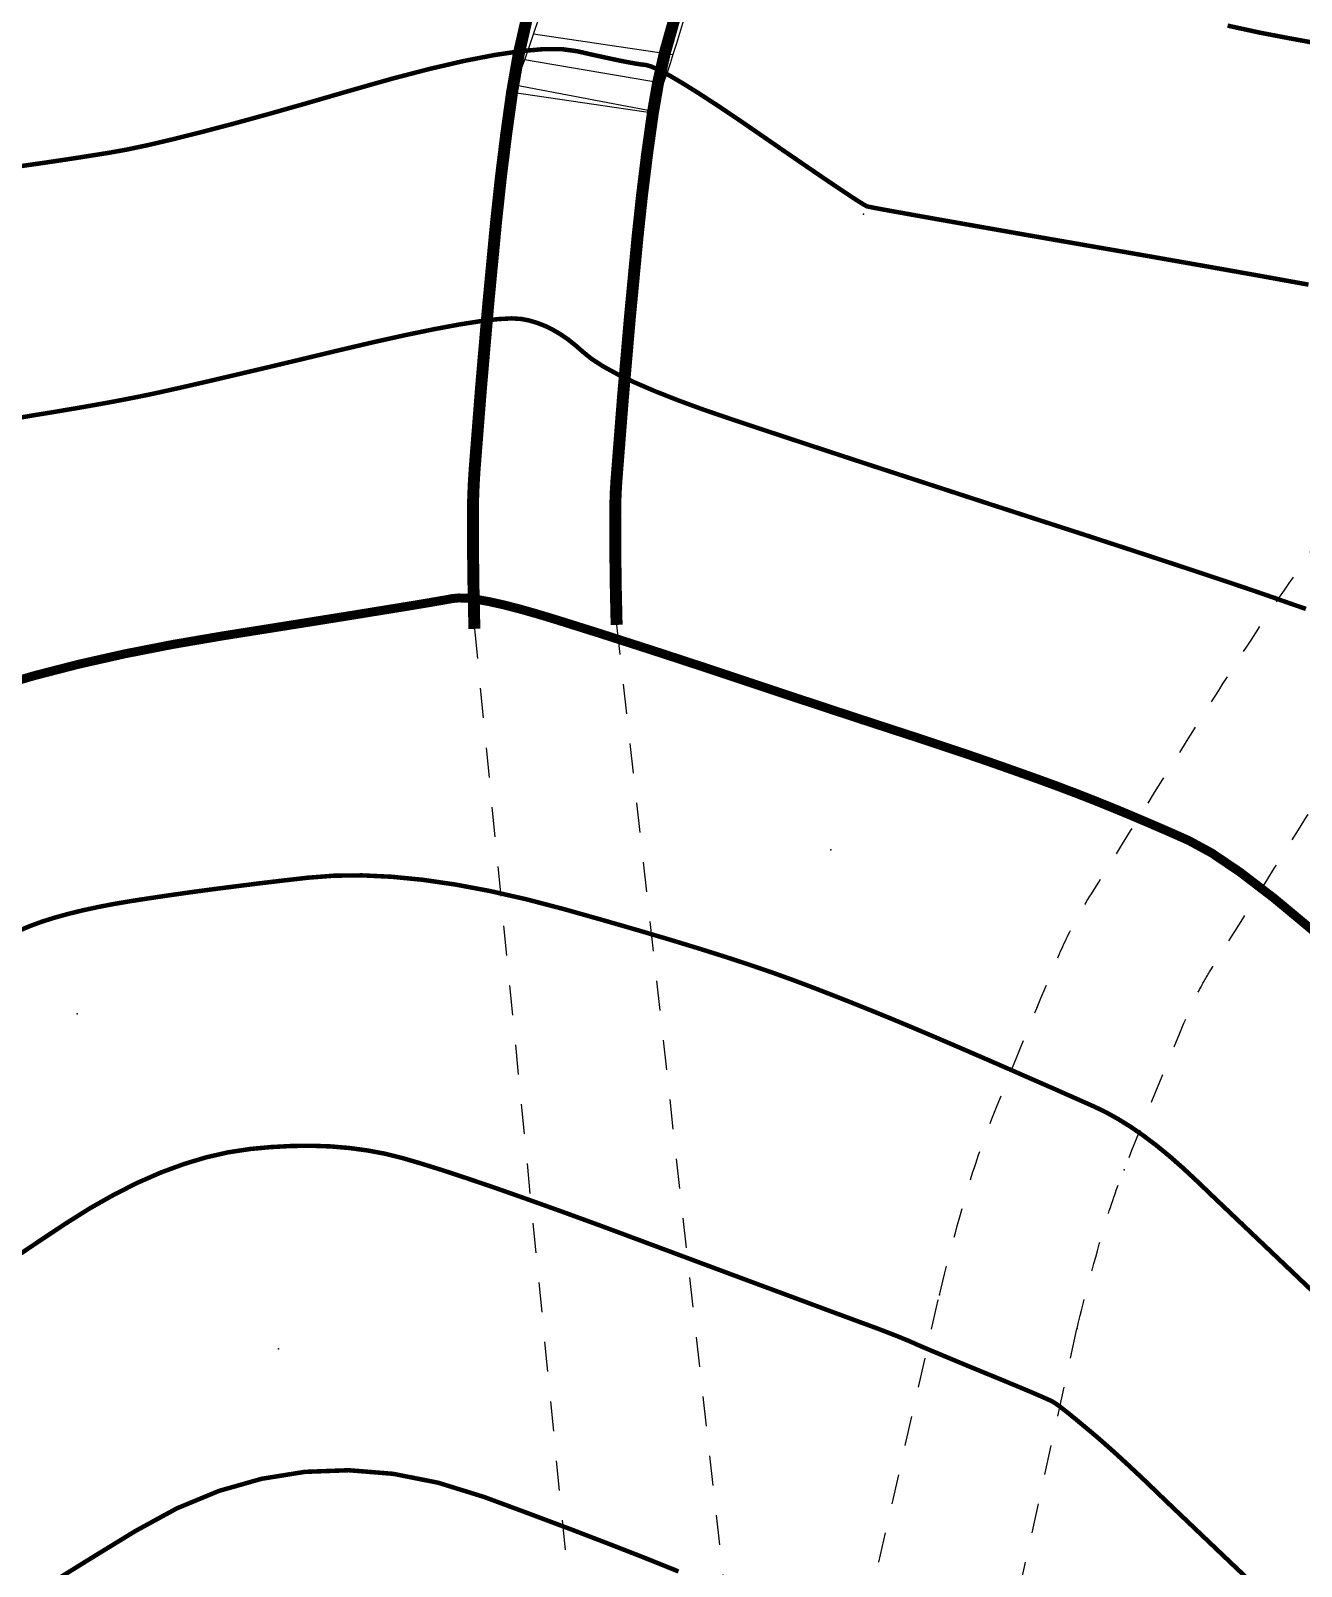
# Model space of a CAD drawing. Extents: x 940 to 1495, y 832 to 1212.
# Drawn here: x 1239.23 to 1260.51, y 947.43 to 973.14 of the extents above; entities that cross this region are included whole.
import ezdxf

# ---------------------------------------------------------------- set-up
doc = ezdxf.new("R2010")
doc.units = 0
doc.header["$LTSCALE"] = 0.5
doc.header["$PDSIZE"] = 0.2
doc.linetypes.add('X6', pattern=[2, 1, -1])
for name, color, linetype in [('DGX', 2, 'CONTINUOUS'), ('DLSS', 4, 'CONTINUOUS'), ('JMD', 6, 'CONTINUOUS'), ('ZDH', 1, 'CONTINUOUS')]:
    doc.layers.add(name, color=color, linetype=linetype)

msp = doc.modelspace()

# ---------------------------------------------------------------- linework, layer by layer
at = {"layer": 'DGX', "linetype": 'Continuous', "const_width": 0.075, "flags": 128}
for points in [[(1260.757, 972.933), (1260.292, 973.018), (1259.806, 973.111), (1259.274, 973.227)], [(1260.757, 972.933), (1260.292, 973.018), (1259.806, 973.111), (1259.274, 973.227)], [(1260.757, 972.933), (1260.292, 973.018), (1259.806, 973.111), (1259.274, 973.227)], [(1260.757, 972.933), (1260.292, 973.018), (1259.806, 973.111), (1259.274, 973.227)], [(1260.757, 972.933), (1260.292, 973.018), (1259.806, 973.111), (1259.274, 973.227)], [(1260.757, 972.933), (1260.292, 973.018), (1259.806, 973.111), (1259.274, 973.227)], [(1260.629, 968.889), (1259.814, 969.037), (1258.877, 969.203), (1257.818, 969.389), (1256.766, 969.572), (1255.851, 969.731), (1255.073, 969.868), (1254.432, 969.981), (1253.928, 970.071), (1253.56, 970.137), (1253.33, 970.18), (1253.237, 970.2), (1253.187, 970.226), (1253.089, 970.286), (1252.942, 970.382), (1252.746, 970.513), (1252.5, 970.679), (1252.206, 970.88), (1251.863, 971.115), (1251.471, 971.386), (1251.077, 971.657), (1250.725, 971.893), (1250.417, 972.093), (1250.153, 972.258), (1249.932, 972.388), (1249.754, 972.483), (1249.619, 972.543), (1249.529, 972.568), (1249.45, 972.577), (1249.353, 972.592), (1249.237, 972.613), (1249.103, 972.639), (1248.95, 972.671), (1248.779, 972.708), (1248.589, 972.75), (1248.38, 972.798), (1248.13, 972.832), (1247.816, 972.833), (1247.436, 972.8), (1246.992, 972.734), (1246.483, 972.635), (1245.91, 972.502), (1245.272, 972.336), (1244.569, 972.136), (1243.863, 971.931), (1243.215, 971.747), (1242.625, 971.585), (1242.092, 971.445), (1241.618, 971.326), (1241.202, 971.228), (1240.843, 971.152), (1240.543, 971.098), (1240.273, 971.055), (1240.006, 971.013), (1239.742, 970.973), (1239.481, 970.934), (1239.223, 970.897), (1238.968, 970.861)], [(1260.629, 968.889), (1259.814, 969.037), (1258.877, 969.203), (1257.818, 969.389), (1256.766, 969.572), (1255.851, 969.731), (1255.073, 969.868), (1254.432, 969.981), (1253.928, 970.071), (1253.56, 970.137), (1253.33, 970.18), (1253.237, 970.2), (1253.187, 970.226), (1253.089, 970.286), (1252.942, 970.382), (1252.746, 970.513), (1252.5, 970.679), (1252.206, 970.88), (1251.863, 971.115), (1251.471, 971.386), (1251.077, 971.657), (1250.725, 971.893), (1250.417, 972.093), (1250.153, 972.258), (1249.932, 972.388), (1249.754, 972.483), (1249.619, 972.543), (1249.529, 972.568), (1249.45, 972.577), (1249.353, 972.592), (1249.237, 972.613), (1249.103, 972.639), (1248.95, 972.671), (1248.779, 972.708), (1248.589, 972.75), (1248.38, 972.798), (1248.13, 972.832), (1247.816, 972.833), (1247.436, 972.8), (1246.992, 972.734), (1246.483, 972.635), (1245.91, 972.502), (1245.272, 972.336), (1244.569, 972.136), (1243.863, 971.931), (1243.215, 971.747), (1242.625, 971.585), (1242.092, 971.445), (1241.618, 971.326), (1241.202, 971.228), (1240.843, 971.152), (1240.543, 971.098), (1240.273, 971.055), (1240.006, 971.013), (1239.742, 970.973), (1239.481, 970.934), (1239.223, 970.897), (1238.968, 970.861)], [(1260.629, 968.889), (1259.814, 969.037), (1258.877, 969.203), (1257.818, 969.389), (1256.766, 969.572), (1255.851, 969.731), (1255.073, 969.868), (1254.432, 969.981), (1253.928, 970.071), (1253.56, 970.137), (1253.33, 970.18), (1253.237, 970.2), (1253.187, 970.226), (1253.089, 970.286), (1252.942, 970.382), (1252.746, 970.513), (1252.5, 970.679), (1252.206, 970.88), (1251.863, 971.115), (1251.471, 971.386), (1251.077, 971.657), (1250.725, 971.893), (1250.417, 972.093), (1250.153, 972.258), (1249.932, 972.388), (1249.754, 972.483), (1249.619, 972.543), (1249.529, 972.568), (1249.45, 972.577), (1249.353, 972.592), (1249.237, 972.613), (1249.103, 972.639), (1248.95, 972.671), (1248.779, 972.708), (1248.589, 972.75), (1248.38, 972.798), (1248.13, 972.832), (1247.816, 972.833), (1247.436, 972.8), (1246.992, 972.734), (1246.483, 972.635), (1245.91, 972.502), (1245.272, 972.336), (1244.569, 972.136), (1243.863, 971.931), (1243.215, 971.747), (1242.625, 971.585), (1242.092, 971.445), (1241.618, 971.326), (1241.202, 971.228), (1240.843, 971.152), (1240.543, 971.098), (1240.273, 971.055), (1240.006, 971.013), (1239.742, 970.973), (1239.481, 970.934), (1239.223, 970.897), (1238.968, 970.861)], [(1260.629, 968.889), (1259.814, 969.037), (1258.877, 969.203), (1257.818, 969.389), (1256.766, 969.572), (1255.851, 969.731), (1255.073, 969.868), (1254.432, 969.981), (1253.928, 970.071), (1253.56, 970.137), (1253.33, 970.18), (1253.237, 970.2), (1253.187, 970.226), (1253.089, 970.286), (1252.942, 970.382), (1252.746, 970.513), (1252.5, 970.679), (1252.206, 970.88), (1251.863, 971.115), (1251.471, 971.386), (1251.077, 971.657), (1250.725, 971.893), (1250.417, 972.093), (1250.153, 972.258), (1249.932, 972.388), (1249.754, 972.483), (1249.619, 972.543), (1249.529, 972.568), (1249.45, 972.577), (1249.353, 972.592), (1249.237, 972.613), (1249.103, 972.639), (1248.95, 972.671), (1248.779, 972.708), (1248.589, 972.75), (1248.38, 972.798), (1248.13, 972.832), (1247.816, 972.833), (1247.436, 972.8), (1246.992, 972.734), (1246.483, 972.635), (1245.91, 972.502), (1245.272, 972.336), (1244.569, 972.136), (1243.863, 971.931), (1243.215, 971.747), (1242.625, 971.585), (1242.092, 971.445), (1241.618, 971.326), (1241.202, 971.228), (1240.843, 971.152), (1240.543, 971.098), (1240.273, 971.055), (1240.006, 971.013), (1239.742, 970.973), (1239.481, 970.934), (1239.223, 970.897), (1238.968, 970.861)], [(1260.629, 968.889), (1259.814, 969.037), (1258.877, 969.203), (1257.818, 969.389), (1256.766, 969.572), (1255.851, 969.731), (1255.073, 969.868), (1254.432, 969.981), (1253.928, 970.071), (1253.56, 970.137), (1253.33, 970.18), (1253.237, 970.2), (1253.187, 970.226), (1253.089, 970.286), (1252.942, 970.382), (1252.746, 970.513), (1252.5, 970.679), (1252.206, 970.88), (1251.863, 971.115), (1251.471, 971.386), (1251.077, 971.657), (1250.725, 971.893), (1250.417, 972.093), (1250.153, 972.258), (1249.932, 972.388), (1249.754, 972.483), (1249.619, 972.543), (1249.529, 972.568), (1249.45, 972.577), (1249.353, 972.592), (1249.237, 972.613), (1249.103, 972.639), (1248.95, 972.671), (1248.779, 972.708), (1248.589, 972.75), (1248.38, 972.798), (1248.13, 972.832), (1247.816, 972.833), (1247.436, 972.8), (1246.992, 972.734), (1246.483, 972.635), (1245.91, 972.502), (1245.272, 972.336), (1244.569, 972.136), (1243.863, 971.931), (1243.215, 971.747), (1242.625, 971.585), (1242.092, 971.445), (1241.618, 971.326), (1241.202, 971.228), (1240.843, 971.152), (1240.543, 971.098), (1240.273, 971.055), (1240.006, 971.013), (1239.742, 970.973), (1239.481, 970.934), (1239.223, 970.897), (1238.968, 970.861)], [(1260.629, 968.889), (1259.814, 969.037), (1258.877, 969.203), (1257.818, 969.389), (1256.766, 969.572), (1255.851, 969.731), (1255.073, 969.868), (1254.432, 969.981), (1253.928, 970.071), (1253.56, 970.137), (1253.33, 970.18), (1253.237, 970.2), (1253.187, 970.226), (1253.089, 970.286), (1252.942, 970.382), (1252.746, 970.513), (1252.5, 970.679), (1252.206, 970.88), (1251.863, 971.115), (1251.471, 971.386), (1251.077, 971.657), (1250.725, 971.893), (1250.417, 972.093), (1250.153, 972.258), (1249.932, 972.388), (1249.754, 972.483), (1249.619, 972.543), (1249.529, 972.568), (1249.45, 972.577), (1249.353, 972.592), (1249.237, 972.613), (1249.103, 972.639), (1248.95, 972.671), (1248.779, 972.708), (1248.589, 972.75), (1248.38, 972.798), (1248.13, 972.832), (1247.816, 972.833), (1247.436, 972.8), (1246.992, 972.734), (1246.483, 972.635), (1245.91, 972.502), (1245.272, 972.336), (1244.569, 972.136), (1243.863, 971.931), (1243.215, 971.747), (1242.625, 971.585), (1242.092, 971.445), (1241.618, 971.326), (1241.202, 971.228), (1240.843, 971.152), (1240.543, 971.098), (1240.273, 971.055), (1240.006, 971.013), (1239.742, 970.973), (1239.481, 970.934), (1239.223, 970.897), (1238.968, 970.861)], [(1260.586, 963.459), (1260.343, 963.542), (1260.061, 963.642), (1259.711, 963.763), (1259.291, 963.905), (1258.803, 964.068), (1258.245, 964.252), (1257.619, 964.458), (1256.924, 964.685), (1256.16, 964.932), (1255.38, 965.185), (1254.638, 965.427), (1253.932, 965.657), (1253.264, 965.875), (1252.634, 966.082), (1252.041, 966.278), (1251.485, 966.462), (1250.966, 966.635), (1250.489, 966.798), (1250.06, 966.956), (1249.678, 967.107), (1249.343, 967.251), (1249.055, 967.389), (1248.814, 967.521), (1248.62, 967.647), (1248.473, 967.766), (1248.349, 967.875), (1248.224, 967.974), (1248.098, 968.06), (1247.971, 968.134), (1247.843, 968.197), (1247.713, 968.248), (1247.582, 968.287), (1247.451, 968.314), (1247.286, 968.324), (1247.058, 968.312), (1246.765, 968.278), (1246.408, 968.222), (1245.988, 968.144), (1245.503, 968.044), (1244.954, 967.922), (1244.341, 967.778), (1243.725, 967.63), (1243.166, 967.497), (1242.664, 967.379), (1242.221, 967.275), (1241.834, 967.186), (1241.505, 967.112), (1241.234, 967.053), (1241.02, 967.009), (1240.83, 966.972), (1240.632, 966.934), (1240.426, 966.896), (1240.211, 966.858), (1239.988, 966.819), (1239.757, 966.78), (1239.517, 966.74), (1239.268, 966.7), (1239.017, 966.656)], [(1260.586, 963.459), (1260.343, 963.542), (1260.061, 963.642), (1259.711, 963.763), (1259.291, 963.905), (1258.803, 964.068), (1258.245, 964.252), (1257.619, 964.458), (1256.924, 964.685), (1256.16, 964.932), (1255.38, 965.185), (1254.638, 965.427), (1253.932, 965.657), (1253.264, 965.875), (1252.634, 966.082), (1252.041, 966.278), (1251.485, 966.462), (1250.966, 966.635), (1250.489, 966.798), (1250.06, 966.956), (1249.678, 967.107), (1249.343, 967.251), (1249.055, 967.389), (1248.814, 967.521), (1248.62, 967.647), (1248.473, 967.766), (1248.349, 967.875), (1248.224, 967.974), (1248.098, 968.06), (1247.971, 968.134), (1247.843, 968.197), (1247.713, 968.248), (1247.582, 968.287), (1247.451, 968.314), (1247.286, 968.324), (1247.058, 968.312), (1246.765, 968.278), (1246.408, 968.222), (1245.988, 968.144), (1245.503, 968.044), (1244.954, 967.922), (1244.341, 967.778), (1243.725, 967.63), (1243.166, 967.497), (1242.664, 967.379), (1242.221, 967.275), (1241.834, 967.186), (1241.505, 967.112), (1241.234, 967.053), (1241.02, 967.009), (1240.83, 966.972), (1240.632, 966.934), (1240.426, 966.896), (1240.211, 966.858), (1239.988, 966.819), (1239.757, 966.78), (1239.517, 966.74), (1239.268, 966.7), (1239.017, 966.656)], [(1260.586, 963.459), (1260.343, 963.542), (1260.061, 963.642), (1259.711, 963.763), (1259.291, 963.905), (1258.803, 964.068), (1258.245, 964.252), (1257.619, 964.458), (1256.924, 964.685), (1256.16, 964.932), (1255.38, 965.185), (1254.638, 965.427), (1253.932, 965.657), (1253.264, 965.875), (1252.634, 966.082), (1252.041, 966.278), (1251.485, 966.462), (1250.966, 966.635), (1250.489, 966.798), (1250.06, 966.956), (1249.678, 967.107), (1249.343, 967.251), (1249.055, 967.389), (1248.814, 967.521), (1248.62, 967.647), (1248.473, 967.766), (1248.349, 967.875), (1248.224, 967.974), (1248.098, 968.06), (1247.971, 968.134), (1247.843, 968.197), (1247.713, 968.248), (1247.582, 968.287), (1247.451, 968.314), (1247.286, 968.324), (1247.058, 968.312), (1246.765, 968.278), (1246.408, 968.222), (1245.988, 968.144), (1245.503, 968.044), (1244.954, 967.922), (1244.341, 967.778), (1243.725, 967.63), (1243.166, 967.497), (1242.664, 967.379), (1242.221, 967.275), (1241.834, 967.186), (1241.505, 967.112), (1241.234, 967.053), (1241.02, 967.009), (1240.83, 966.972), (1240.632, 966.934), (1240.426, 966.896), (1240.211, 966.858), (1239.988, 966.819), (1239.757, 966.78), (1239.517, 966.74), (1239.268, 966.7), (1239.017, 966.656)], [(1260.586, 963.459), (1260.343, 963.542), (1260.061, 963.642), (1259.711, 963.763), (1259.291, 963.905), (1258.803, 964.068), (1258.245, 964.252), (1257.619, 964.458), (1256.924, 964.685), (1256.16, 964.932), (1255.38, 965.185), (1254.638, 965.427), (1253.932, 965.657), (1253.264, 965.875), (1252.634, 966.082), (1252.041, 966.278), (1251.485, 966.462), (1250.966, 966.635), (1250.489, 966.798), (1250.06, 966.956), (1249.678, 967.107), (1249.343, 967.251), (1249.055, 967.389), (1248.814, 967.521), (1248.62, 967.647), (1248.473, 967.766), (1248.349, 967.875), (1248.224, 967.974), (1248.098, 968.06), (1247.971, 968.134), (1247.843, 968.197), (1247.713, 968.248), (1247.582, 968.287), (1247.451, 968.314), (1247.286, 968.324), (1247.058, 968.312), (1246.765, 968.278), (1246.408, 968.222), (1245.988, 968.144), (1245.503, 968.044), (1244.954, 967.922), (1244.341, 967.778), (1243.725, 967.63), (1243.166, 967.497), (1242.664, 967.379), (1242.221, 967.275), (1241.834, 967.186), (1241.505, 967.112), (1241.234, 967.053), (1241.02, 967.009), (1240.83, 966.972), (1240.632, 966.934), (1240.426, 966.896), (1240.211, 966.858), (1239.988, 966.819), (1239.757, 966.78), (1239.517, 966.74), (1239.268, 966.7), (1239.017, 966.656)], [(1260.586, 963.459), (1260.343, 963.542), (1260.061, 963.642), (1259.711, 963.763), (1259.291, 963.905), (1258.803, 964.068), (1258.245, 964.252), (1257.619, 964.458), (1256.924, 964.685), (1256.16, 964.932), (1255.38, 965.185), (1254.638, 965.427), (1253.932, 965.657), (1253.264, 965.875), (1252.634, 966.082), (1252.041, 966.278), (1251.485, 966.462), (1250.966, 966.635), (1250.489, 966.798), (1250.06, 966.956), (1249.678, 967.107), (1249.343, 967.251), (1249.055, 967.389), (1248.814, 967.521), (1248.62, 967.647), (1248.473, 967.766), (1248.349, 967.875), (1248.224, 967.974), (1248.098, 968.06), (1247.971, 968.134), (1247.843, 968.197), (1247.713, 968.248), (1247.582, 968.287), (1247.451, 968.314), (1247.286, 968.324), (1247.058, 968.312), (1246.765, 968.278), (1246.408, 968.222), (1245.988, 968.144), (1245.503, 968.044), (1244.954, 967.922), (1244.341, 967.778), (1243.725, 967.63), (1243.166, 967.497), (1242.664, 967.379), (1242.221, 967.275), (1241.834, 967.186), (1241.505, 967.112), (1241.234, 967.053), (1241.02, 967.009), (1240.83, 966.972), (1240.632, 966.934), (1240.426, 966.896), (1240.211, 966.858), (1239.988, 966.819), (1239.757, 966.78), (1239.517, 966.74), (1239.268, 966.7), (1239.017, 966.656)], [(1260.586, 963.459), (1260.343, 963.542), (1260.061, 963.642), (1259.711, 963.763), (1259.291, 963.905), (1258.803, 964.068), (1258.245, 964.252), (1257.619, 964.458), (1256.924, 964.685), (1256.16, 964.932), (1255.38, 965.185), (1254.638, 965.427), (1253.932, 965.657), (1253.264, 965.875), (1252.634, 966.082), (1252.041, 966.278), (1251.485, 966.462), (1250.966, 966.635), (1250.489, 966.798), (1250.06, 966.956), (1249.678, 967.107), (1249.343, 967.251), (1249.055, 967.389), (1248.814, 967.521), (1248.62, 967.647), (1248.473, 967.766), (1248.349, 967.875), (1248.224, 967.974), (1248.098, 968.06), (1247.971, 968.134), (1247.843, 968.197), (1247.713, 968.248), (1247.582, 968.287), (1247.451, 968.314), (1247.286, 968.324), (1247.058, 968.312), (1246.765, 968.278), (1246.408, 968.222), (1245.988, 968.144), (1245.503, 968.044), (1244.954, 967.922), (1244.341, 967.778), (1243.725, 967.63), (1243.166, 967.497), (1242.664, 967.379), (1242.221, 967.275), (1241.834, 967.186), (1241.505, 967.112), (1241.234, 967.053), (1241.02, 967.009), (1240.83, 966.972), (1240.632, 966.934), (1240.426, 966.896), (1240.211, 966.858), (1239.988, 966.819), (1239.757, 966.78), (1239.517, 966.74), (1239.268, 966.7), (1239.017, 966.656)], [(1260.84, 951.896), (1260.101, 952.599), (1259.507, 953.164), (1259.058, 953.591), (1258.755, 953.882), (1258.527, 954.095), (1258.303, 954.292), (1258.083, 954.472), (1257.866, 954.636), (1257.654, 954.783), (1257.445, 954.913), (1257.241, 955.027), (1257.04, 955.124), (1256.83, 955.217), (1256.599, 955.319), (1256.347, 955.431), (1256.072, 955.551), (1255.777, 955.68), (1255.46, 955.819), (1255.121, 955.966), (1254.761, 956.122), (1254.393, 956.28), (1254.032, 956.433), (1253.678, 956.581), (1253.33, 956.723), (1252.989, 956.86), (1252.654, 956.992), (1252.326, 957.119), (1252.005, 957.24), (1251.667, 957.362), (1251.288, 957.492), (1250.868, 957.63), (1250.407, 957.775), (1249.905, 957.928), (1249.362, 958.088), (1248.779, 958.256), (1248.155, 958.432), (1247.524, 958.597), (1246.92, 958.734), (1246.343, 958.842), (1245.794, 958.922), (1245.272, 958.973), (1244.777, 958.996), (1244.309, 958.991), (1243.869, 958.957), (1243.449, 958.909), (1243.045, 958.861), (1242.656, 958.812), (1242.281, 958.764), (1241.922, 958.716), (1241.578, 958.667), (1241.248, 958.618), (1240.934, 958.57), (1240.636, 958.52), (1240.356, 958.466), (1240.093, 958.409), (1239.849, 958.349), (1239.622, 958.286), (1239.413, 958.22), (1239.222, 958.15), (1239.048, 958.077)], [(1260.84, 951.896), (1260.101, 952.599), (1259.507, 953.164), (1259.058, 953.591), (1258.755, 953.882), (1258.527, 954.095), (1258.303, 954.292), (1258.083, 954.472), (1257.866, 954.636), (1257.654, 954.783), (1257.445, 954.913), (1257.241, 955.027), (1257.04, 955.124), (1256.83, 955.217), (1256.599, 955.319), (1256.347, 955.431), (1256.072, 955.551), (1255.777, 955.68), (1255.46, 955.819), (1255.121, 955.966), (1254.761, 956.122), (1254.393, 956.28), (1254.032, 956.433), (1253.678, 956.581), (1253.33, 956.723), (1252.989, 956.86), (1252.654, 956.992), (1252.326, 957.119), (1252.005, 957.24), (1251.667, 957.362), (1251.288, 957.492), (1250.868, 957.63), (1250.407, 957.775), (1249.905, 957.928), (1249.362, 958.088), (1248.779, 958.256), (1248.155, 958.432), (1247.524, 958.597), (1246.92, 958.734), (1246.343, 958.842), (1245.794, 958.922), (1245.272, 958.973), (1244.777, 958.996), (1244.309, 958.991), (1243.869, 958.957), (1243.449, 958.909), (1243.045, 958.861), (1242.656, 958.812), (1242.281, 958.764), (1241.922, 958.716), (1241.578, 958.667), (1241.248, 958.618), (1240.934, 958.57), (1240.636, 958.52), (1240.356, 958.466), (1240.093, 958.409), (1239.849, 958.349), (1239.622, 958.286), (1239.413, 958.22), (1239.222, 958.15), (1239.048, 958.077)], [(1260.84, 951.896), (1260.101, 952.599), (1259.507, 953.164), (1259.058, 953.591), (1258.755, 953.882), (1258.527, 954.095), (1258.303, 954.292), (1258.083, 954.472), (1257.866, 954.636), (1257.654, 954.783), (1257.445, 954.913), (1257.241, 955.027), (1257.04, 955.124), (1256.83, 955.217), (1256.599, 955.319), (1256.347, 955.431), (1256.072, 955.551), (1255.777, 955.68), (1255.46, 955.819), (1255.121, 955.966), (1254.761, 956.122), (1254.393, 956.28), (1254.032, 956.433), (1253.678, 956.581), (1253.33, 956.723), (1252.989, 956.86), (1252.654, 956.992), (1252.326, 957.119), (1252.005, 957.24), (1251.667, 957.362), (1251.288, 957.492), (1250.868, 957.63), (1250.407, 957.775), (1249.905, 957.928), (1249.362, 958.088), (1248.779, 958.256), (1248.155, 958.432), (1247.524, 958.597), (1246.92, 958.734), (1246.343, 958.842), (1245.794, 958.922), (1245.272, 958.973), (1244.777, 958.996), (1244.309, 958.991), (1243.869, 958.957), (1243.449, 958.909), (1243.045, 958.861), (1242.656, 958.812), (1242.281, 958.764), (1241.922, 958.716), (1241.578, 958.667), (1241.248, 958.618), (1240.934, 958.57), (1240.636, 958.52), (1240.356, 958.466), (1240.093, 958.409), (1239.849, 958.349), (1239.622, 958.286), (1239.413, 958.22), (1239.222, 958.15), (1239.048, 958.077)], [(1260.84, 951.896), (1260.101, 952.599), (1259.507, 953.164), (1259.058, 953.591), (1258.755, 953.882), (1258.527, 954.095), (1258.303, 954.292), (1258.083, 954.472), (1257.866, 954.636), (1257.654, 954.783), (1257.445, 954.913), (1257.241, 955.027), (1257.04, 955.124), (1256.83, 955.217), (1256.599, 955.319), (1256.347, 955.431), (1256.072, 955.551), (1255.777, 955.68), (1255.46, 955.819), (1255.121, 955.966), (1254.761, 956.122), (1254.393, 956.28), (1254.032, 956.433), (1253.678, 956.581), (1253.33, 956.723), (1252.989, 956.86), (1252.654, 956.992), (1252.326, 957.119), (1252.005, 957.24), (1251.667, 957.362), (1251.288, 957.492), (1250.868, 957.63), (1250.407, 957.775), (1249.905, 957.928), (1249.362, 958.088), (1248.779, 958.256), (1248.155, 958.432), (1247.524, 958.597), (1246.92, 958.734), (1246.343, 958.842), (1245.794, 958.922), (1245.272, 958.973), (1244.777, 958.996), (1244.309, 958.991), (1243.869, 958.957), (1243.449, 958.909), (1243.045, 958.861), (1242.656, 958.812), (1242.281, 958.764), (1241.922, 958.716), (1241.578, 958.667), (1241.248, 958.618), (1240.934, 958.57), (1240.636, 958.52), (1240.356, 958.466), (1240.093, 958.409), (1239.849, 958.349), (1239.622, 958.286), (1239.413, 958.22), (1239.222, 958.15), (1239.048, 958.077)], [(1260.84, 951.896), (1260.101, 952.599), (1259.507, 953.164), (1259.058, 953.591), (1258.755, 953.882), (1258.527, 954.095), (1258.303, 954.292), (1258.083, 954.472), (1257.866, 954.636), (1257.654, 954.783), (1257.445, 954.913), (1257.241, 955.027), (1257.04, 955.124), (1256.83, 955.217), (1256.599, 955.319), (1256.347, 955.431), (1256.072, 955.551), (1255.777, 955.68), (1255.46, 955.819), (1255.121, 955.966), (1254.761, 956.122), (1254.393, 956.28), (1254.032, 956.433), (1253.678, 956.581), (1253.33, 956.723), (1252.989, 956.86), (1252.654, 956.992), (1252.326, 957.119), (1252.005, 957.24), (1251.667, 957.362), (1251.288, 957.492), (1250.868, 957.63), (1250.407, 957.775), (1249.905, 957.928), (1249.362, 958.088), (1248.779, 958.256), (1248.155, 958.432), (1247.524, 958.597), (1246.92, 958.734), (1246.343, 958.842), (1245.794, 958.922), (1245.272, 958.973), (1244.777, 958.996), (1244.309, 958.991), (1243.869, 958.957), (1243.449, 958.909), (1243.045, 958.861), (1242.656, 958.812), (1242.281, 958.764), (1241.922, 958.716), (1241.578, 958.667), (1241.248, 958.618), (1240.934, 958.57), (1240.636, 958.52), (1240.356, 958.466), (1240.093, 958.409), (1239.849, 958.349), (1239.622, 958.286), (1239.413, 958.22), (1239.222, 958.15), (1239.048, 958.077)], [(1260.84, 951.896), (1260.101, 952.599), (1259.507, 953.164), (1259.058, 953.591), (1258.755, 953.882), (1258.527, 954.095), (1258.303, 954.292), (1258.083, 954.472), (1257.866, 954.636), (1257.654, 954.783), (1257.445, 954.913), (1257.241, 955.027), (1257.04, 955.124), (1256.83, 955.217), (1256.599, 955.319), (1256.347, 955.431), (1256.072, 955.551), (1255.777, 955.68), (1255.46, 955.819), (1255.121, 955.966), (1254.761, 956.122), (1254.393, 956.28), (1254.032, 956.433), (1253.678, 956.581), (1253.33, 956.723), (1252.989, 956.86), (1252.654, 956.992), (1252.326, 957.119), (1252.005, 957.24), (1251.667, 957.362), (1251.288, 957.492), (1250.868, 957.63), (1250.407, 957.775), (1249.905, 957.928), (1249.362, 958.088), (1248.779, 958.256), (1248.155, 958.432), (1247.524, 958.597), (1246.92, 958.734), (1246.343, 958.842), (1245.794, 958.922), (1245.272, 958.973), (1244.777, 958.996), (1244.309, 958.991), (1243.869, 958.957), (1243.449, 958.909), (1243.045, 958.861), (1242.656, 958.812), (1242.281, 958.764), (1241.922, 958.716), (1241.578, 958.667), (1241.248, 958.618), (1240.934, 958.57), (1240.636, 958.52), (1240.356, 958.466), (1240.093, 958.409), (1239.849, 958.349), (1239.622, 958.286), (1239.413, 958.22), (1239.222, 958.15), (1239.048, 958.077)], [(1259.846, 946.993), (1259.323, 947.489), (1258.882, 947.909), (1258.522, 948.252), (1258.244, 948.517), (1258.048, 948.706), (1257.895, 948.853), (1257.746, 948.994), (1257.601, 949.129), (1257.462, 949.257), (1257.326, 949.38), (1257.195, 949.496), (1257.069, 949.606), (1256.946, 949.709), (1256.832, 949.804), (1256.73, 949.889), (1256.639, 949.963), (1256.559, 950.027), (1256.491, 950.08), (1256.435, 950.122), (1256.39, 950.154), (1256.356, 950.175), (1256.315, 950.197), (1256.245, 950.229), (1256.148, 950.272), (1256.023, 950.326), (1255.869, 950.391), (1255.689, 950.466), (1255.48, 950.553), (1255.243, 950.65), (1255.004, 950.748), (1254.789, 950.837), (1254.598, 950.917), (1254.43, 950.987), (1254.286, 951.047), (1254.166, 951.098), (1254.069, 951.14), (1253.996, 951.173), (1253.927, 951.203), (1253.844, 951.237), (1253.747, 951.277), (1253.636, 951.32), (1253.51, 951.369), (1253.37, 951.422), (1253.215, 951.479), (1253.046, 951.541), (1252.836, 951.619), (1252.558, 951.721), (1252.212, 951.85), (1251.797, 952.004), (1251.314, 952.183), (1250.763, 952.388), (1250.143, 952.619), (1249.456, 952.875), (1248.762, 953.133), (1248.123, 953.366), (1247.539, 953.575), (1247.011, 953.761), (1246.538, 953.922), (1246.12, 954.06), (1245.757, 954.173), (1245.45, 954.263), (1245.165, 954.334), (1244.871, 954.389), (1244.566, 954.43), (1244.252, 954.457), (1243.928, 954.468), (1243.594, 954.464), (1243.25, 954.446), (1242.897, 954.413), (1242.535, 954.358), (1242.166, 954.274), (1241.791, 954.161), (1241.408, 954.02), (1241.018, 953.849), (1240.622, 953.649), (1240.218, 953.42), (1239.808, 953.162), (1239.388, 952.883), (1238.957, 952.592)], [(1259.846, 946.993), (1259.323, 947.489), (1258.882, 947.909), (1258.522, 948.252), (1258.244, 948.517), (1258.048, 948.706), (1257.895, 948.853), (1257.746, 948.994), (1257.601, 949.129), (1257.462, 949.257), (1257.326, 949.38), (1257.195, 949.496), (1257.069, 949.606), (1256.946, 949.709), (1256.832, 949.804), (1256.73, 949.889), (1256.639, 949.963), (1256.559, 950.027), (1256.491, 950.08), (1256.435, 950.122), (1256.39, 950.154), (1256.356, 950.175), (1256.315, 950.197), (1256.245, 950.229), (1256.148, 950.272), (1256.023, 950.326), (1255.869, 950.391), (1255.689, 950.466), (1255.48, 950.553), (1255.243, 950.65), (1255.004, 950.748), (1254.789, 950.837), (1254.598, 950.917), (1254.43, 950.987), (1254.286, 951.047), (1254.166, 951.098), (1254.069, 951.14), (1253.996, 951.173), (1253.927, 951.203), (1253.844, 951.237), (1253.747, 951.277), (1253.636, 951.32), (1253.51, 951.369), (1253.37, 951.422), (1253.215, 951.479), (1253.046, 951.541), (1252.836, 951.619), (1252.558, 951.721), (1252.212, 951.85), (1251.797, 952.004), (1251.314, 952.183), (1250.763, 952.388), (1250.143, 952.619), (1249.456, 952.875), (1248.762, 953.133), (1248.123, 953.366), (1247.539, 953.575), (1247.011, 953.761), (1246.538, 953.922), (1246.12, 954.06), (1245.757, 954.173), (1245.45, 954.263), (1245.165, 954.334), (1244.871, 954.389), (1244.566, 954.43), (1244.252, 954.457), (1243.928, 954.468), (1243.594, 954.464), (1243.25, 954.446), (1242.897, 954.413), (1242.535, 954.358), (1242.166, 954.274), (1241.791, 954.161), (1241.408, 954.02), (1241.018, 953.849), (1240.622, 953.649), (1240.218, 953.42), (1239.808, 953.162), (1239.388, 952.883), (1238.957, 952.592)], [(1259.846, 946.993), (1259.323, 947.489), (1258.882, 947.909), (1258.522, 948.252), (1258.244, 948.517), (1258.048, 948.706), (1257.895, 948.853), (1257.746, 948.994), (1257.601, 949.129), (1257.462, 949.257), (1257.326, 949.38), (1257.195, 949.496), (1257.069, 949.606), (1256.946, 949.709), (1256.832, 949.804), (1256.73, 949.889), (1256.639, 949.963), (1256.559, 950.027), (1256.491, 950.08), (1256.435, 950.122), (1256.39, 950.154), (1256.356, 950.175), (1256.315, 950.197), (1256.245, 950.229), (1256.148, 950.272), (1256.023, 950.326), (1255.869, 950.391), (1255.689, 950.466), (1255.48, 950.553), (1255.243, 950.65), (1255.004, 950.748), (1254.789, 950.837), (1254.598, 950.917), (1254.43, 950.987), (1254.286, 951.047), (1254.166, 951.098), (1254.069, 951.14), (1253.996, 951.173), (1253.927, 951.203), (1253.844, 951.237), (1253.747, 951.277), (1253.636, 951.32), (1253.51, 951.369), (1253.37, 951.422), (1253.215, 951.479), (1253.046, 951.541), (1252.836, 951.619), (1252.558, 951.721), (1252.212, 951.85), (1251.797, 952.004), (1251.314, 952.183), (1250.763, 952.388), (1250.143, 952.619), (1249.456, 952.875), (1248.762, 953.133), (1248.123, 953.366), (1247.539, 953.575), (1247.011, 953.761), (1246.538, 953.922), (1246.12, 954.06), (1245.757, 954.173), (1245.45, 954.263), (1245.165, 954.334), (1244.871, 954.389), (1244.566, 954.43), (1244.252, 954.457), (1243.928, 954.468), (1243.594, 954.464), (1243.25, 954.446), (1242.897, 954.413), (1242.535, 954.358), (1242.166, 954.274), (1241.791, 954.161), (1241.408, 954.02), (1241.018, 953.849), (1240.622, 953.649), (1240.218, 953.42), (1239.808, 953.162), (1239.388, 952.883), (1238.957, 952.592)], [(1259.846, 946.993), (1259.323, 947.489), (1258.882, 947.909), (1258.522, 948.252), (1258.244, 948.517), (1258.048, 948.706), (1257.895, 948.853), (1257.746, 948.994), (1257.601, 949.129), (1257.462, 949.257), (1257.326, 949.38), (1257.195, 949.496), (1257.069, 949.606), (1256.946, 949.709), (1256.832, 949.804), (1256.73, 949.889), (1256.639, 949.963), (1256.559, 950.027), (1256.491, 950.08), (1256.435, 950.122), (1256.39, 950.154), (1256.356, 950.175), (1256.315, 950.197), (1256.245, 950.229), (1256.148, 950.272), (1256.023, 950.326), (1255.869, 950.391), (1255.689, 950.466), (1255.48, 950.553), (1255.243, 950.65), (1255.004, 950.748), (1254.789, 950.837), (1254.598, 950.917), (1254.43, 950.987), (1254.286, 951.047), (1254.166, 951.098), (1254.069, 951.14), (1253.996, 951.173), (1253.927, 951.203), (1253.844, 951.237), (1253.747, 951.277), (1253.636, 951.32), (1253.51, 951.369), (1253.37, 951.422), (1253.215, 951.479), (1253.046, 951.541), (1252.836, 951.619), (1252.558, 951.721), (1252.212, 951.85), (1251.797, 952.004), (1251.314, 952.183), (1250.763, 952.388), (1250.143, 952.619), (1249.456, 952.875), (1248.762, 953.133), (1248.123, 953.366), (1247.539, 953.575), (1247.011, 953.761), (1246.538, 953.922), (1246.12, 954.06), (1245.757, 954.173), (1245.45, 954.263), (1245.165, 954.334), (1244.871, 954.389), (1244.566, 954.43), (1244.252, 954.457), (1243.928, 954.468), (1243.594, 954.464), (1243.25, 954.446), (1242.897, 954.413), (1242.535, 954.358), (1242.166, 954.274), (1241.791, 954.161), (1241.408, 954.02), (1241.018, 953.849), (1240.622, 953.649), (1240.218, 953.42), (1239.808, 953.162), (1239.388, 952.883), (1238.957, 952.592)], [(1259.846, 946.993), (1259.323, 947.489), (1258.882, 947.909), (1258.522, 948.252), (1258.244, 948.517), (1258.048, 948.706), (1257.895, 948.853), (1257.746, 948.994), (1257.601, 949.129), (1257.462, 949.257), (1257.326, 949.38), (1257.195, 949.496), (1257.069, 949.606), (1256.946, 949.709), (1256.832, 949.804), (1256.73, 949.889), (1256.639, 949.963), (1256.559, 950.027), (1256.491, 950.08), (1256.435, 950.122), (1256.39, 950.154), (1256.356, 950.175), (1256.315, 950.197), (1256.245, 950.229), (1256.148, 950.272), (1256.023, 950.326), (1255.869, 950.391), (1255.689, 950.466), (1255.48, 950.553), (1255.243, 950.65), (1255.004, 950.748), (1254.789, 950.837), (1254.598, 950.917), (1254.43, 950.987), (1254.286, 951.047), (1254.166, 951.098), (1254.069, 951.14), (1253.996, 951.173), (1253.927, 951.203), (1253.844, 951.237), (1253.747, 951.277), (1253.636, 951.32), (1253.51, 951.369), (1253.37, 951.422), (1253.215, 951.479), (1253.046, 951.541), (1252.836, 951.619), (1252.558, 951.721), (1252.212, 951.85), (1251.797, 952.004), (1251.314, 952.183), (1250.763, 952.388), (1250.143, 952.619), (1249.456, 952.875), (1248.762, 953.133), (1248.123, 953.366), (1247.539, 953.575), (1247.011, 953.761), (1246.538, 953.922), (1246.12, 954.06), (1245.757, 954.173), (1245.45, 954.263), (1245.165, 954.334), (1244.871, 954.389), (1244.566, 954.43), (1244.252, 954.457), (1243.928, 954.468), (1243.594, 954.464), (1243.25, 954.446), (1242.897, 954.413), (1242.535, 954.358), (1242.166, 954.274), (1241.791, 954.161), (1241.408, 954.02), (1241.018, 953.849), (1240.622, 953.649), (1240.218, 953.42), (1239.808, 953.162), (1239.388, 952.883), (1238.957, 952.592)], [(1259.846, 946.993), (1259.323, 947.489), (1258.882, 947.909), (1258.522, 948.252), (1258.244, 948.517), (1258.048, 948.706), (1257.895, 948.853), (1257.746, 948.994), (1257.601, 949.129), (1257.462, 949.257), (1257.326, 949.38), (1257.195, 949.496), (1257.069, 949.606), (1256.946, 949.709), (1256.832, 949.804), (1256.73, 949.889), (1256.639, 949.963), (1256.559, 950.027), (1256.491, 950.08), (1256.435, 950.122), (1256.39, 950.154), (1256.356, 950.175), (1256.315, 950.197), (1256.245, 950.229), (1256.148, 950.272), (1256.023, 950.326), (1255.869, 950.391), (1255.689, 950.466), (1255.48, 950.553), (1255.243, 950.65), (1255.004, 950.748), (1254.789, 950.837), (1254.598, 950.917), (1254.43, 950.987), (1254.286, 951.047), (1254.166, 951.098), (1254.069, 951.14), (1253.996, 951.173), (1253.927, 951.203), (1253.844, 951.237), (1253.747, 951.277), (1253.636, 951.32), (1253.51, 951.369), (1253.37, 951.422), (1253.215, 951.479), (1253.046, 951.541), (1252.836, 951.619), (1252.558, 951.721), (1252.212, 951.85), (1251.797, 952.004), (1251.314, 952.183), (1250.763, 952.388), (1250.143, 952.619), (1249.456, 952.875), (1248.762, 953.133), (1248.123, 953.366), (1247.539, 953.575), (1247.011, 953.761), (1246.538, 953.922), (1246.12, 954.06), (1245.757, 954.173), (1245.45, 954.263), (1245.165, 954.334), (1244.871, 954.389), (1244.566, 954.43), (1244.252, 954.457), (1243.928, 954.468), (1243.594, 954.464), (1243.25, 954.446), (1242.897, 954.413), (1242.535, 954.358), (1242.166, 954.274), (1241.791, 954.161), (1241.408, 954.02), (1241.018, 953.849), (1240.622, 953.649), (1240.218, 953.42), (1239.808, 953.162), (1239.388, 952.883), (1238.957, 952.592)], [(1250.077, 947.339), (1249.516, 947.565), (1248.908, 947.802), (1248.256, 948.052), (1247.557, 948.314), (1246.813, 948.589), (1246.051, 948.825), (1245.298, 948.974), (1244.555, 949.034), (1243.821, 949.007), (1243.097, 948.891), (1242.382, 948.688), (1241.677, 948.396), (1240.981, 948.016), (1240.307, 947.603), (1239.67, 947.208)], [(1250.077, 947.339), (1249.516, 947.565), (1248.908, 947.802), (1248.256, 948.052), (1247.557, 948.314), (1246.813, 948.589), (1246.051, 948.825), (1245.298, 948.974), (1244.555, 949.034), (1243.821, 949.007), (1243.097, 948.891), (1242.382, 948.688), (1241.677, 948.396), (1240.981, 948.016), (1240.307, 947.603), (1239.67, 947.208)], [(1250.077, 947.339), (1249.516, 947.565), (1248.908, 947.802), (1248.256, 948.052), (1247.557, 948.314), (1246.813, 948.589), (1246.051, 948.825), (1245.298, 948.974), (1244.555, 949.034), (1243.821, 949.007), (1243.097, 948.891), (1242.382, 948.688), (1241.677, 948.396), (1240.981, 948.016), (1240.307, 947.603), (1239.67, 947.208)], [(1250.077, 947.339), (1249.516, 947.565), (1248.908, 947.802), (1248.256, 948.052), (1247.557, 948.314), (1246.813, 948.589), (1246.051, 948.825), (1245.298, 948.974), (1244.555, 949.034), (1243.821, 949.007), (1243.097, 948.891), (1242.382, 948.688), (1241.677, 948.396), (1240.981, 948.016), (1240.307, 947.603), (1239.67, 947.208)]]:
    msp.add_lwpolyline(points, dxfattribs=at)
at = {"layer": 'DGX', "color": 3, "linetype": 'Continuous', "const_width": 0.15, "flags": 128}
msp.add_lwpolyline([(1260.715, 958.062), (1260.053, 958.613), (1259.484, 959.049), (1259.006, 959.372), (1258.621, 959.581), (1258.285, 959.73), (1257.956, 959.872), (1257.634, 960.009), (1257.32, 960.139), (1257.012, 960.263), (1256.712, 960.38), (1256.418, 960.491), (1256.132, 960.596), (1255.849, 960.697), (1255.566, 960.797), (1255.284, 960.896), (1255.002, 960.993), (1254.72, 961.089), (1254.437, 961.183), (1254.156, 961.277), (1253.874, 961.368), (1253.584, 961.463), (1253.277, 961.563), (1252.954, 961.669), (1252.614, 961.781), (1252.257, 961.899), (1251.883, 962.022), (1251.493, 962.152), (1251.086, 962.288), (1250.675, 962.425), (1250.273, 962.558), (1249.879, 962.687), (1249.494, 962.812), (1249.118, 962.933), (1248.751, 963.051), (1248.392, 963.164), (1248.042, 963.274), (1247.712, 963.374), (1247.414, 963.458), (1247.148, 963.527), (1246.913, 963.579), (1246.71, 963.616), (1246.538, 963.637), (1246.398, 963.642), (1246.29, 963.632), (1246.149, 963.606), (1245.911, 963.565), (1245.577, 963.509), (1245.145, 963.439), (1244.617, 963.353), (1243.992, 963.253), (1243.27, 963.138), (1242.451, 963.008), (1241.603, 962.863), (1240.793, 962.704), (1240.022, 962.53), (1239.289, 962.341), (1238.594, 962.138)], dxfattribs=at)
msp.add_lwpolyline([(1260.715, 958.062), (1260.053, 958.613), (1259.484, 959.049), (1259.006, 959.372), (1258.621, 959.581), (1258.285, 959.73), (1257.956, 959.872), (1257.634, 960.009), (1257.32, 960.139), (1257.012, 960.263), (1256.712, 960.38), (1256.418, 960.491), (1256.132, 960.596), (1255.849, 960.697), (1255.566, 960.797), (1255.284, 960.896), (1255.002, 960.993), (1254.72, 961.089), (1254.437, 961.183), (1254.156, 961.277), (1253.874, 961.368), (1253.584, 961.463), (1253.277, 961.563), (1252.954, 961.669), (1252.614, 961.781), (1252.257, 961.899), (1251.883, 962.022), (1251.493, 962.152), (1251.086, 962.288), (1250.675, 962.425), (1250.273, 962.558), (1249.879, 962.687), (1249.494, 962.812), (1249.118, 962.933), (1248.751, 963.051), (1248.392, 963.164), (1248.042, 963.274), (1247.712, 963.374), (1247.414, 963.458), (1247.148, 963.527), (1246.913, 963.579), (1246.71, 963.616), (1246.538, 963.637), (1246.398, 963.642), (1246.29, 963.632), (1246.149, 963.606), (1245.911, 963.565), (1245.577, 963.509), (1245.145, 963.439), (1244.617, 963.353), (1243.992, 963.253), (1243.27, 963.138), (1242.451, 963.008), (1241.603, 962.863), (1240.793, 962.704), (1240.022, 962.53), (1239.289, 962.341), (1238.594, 962.138)], dxfattribs=at)
msp.add_lwpolyline([(1260.715, 958.062), (1260.053, 958.613), (1259.484, 959.049), (1259.006, 959.372), (1258.621, 959.581), (1258.285, 959.73), (1257.956, 959.872), (1257.634, 960.009), (1257.32, 960.139), (1257.012, 960.263), (1256.712, 960.38), (1256.418, 960.491), (1256.132, 960.596), (1255.849, 960.697), (1255.566, 960.797), (1255.284, 960.896), (1255.002, 960.993), (1254.72, 961.089), (1254.437, 961.183), (1254.156, 961.277), (1253.874, 961.368), (1253.584, 961.463), (1253.277, 961.563), (1252.954, 961.669), (1252.614, 961.781), (1252.257, 961.899), (1251.883, 962.022), (1251.493, 962.152), (1251.086, 962.288), (1250.675, 962.425), (1250.273, 962.558), (1249.879, 962.687), (1249.494, 962.812), (1249.118, 962.933), (1248.751, 963.051), (1248.392, 963.164), (1248.042, 963.274), (1247.712, 963.374), (1247.414, 963.458), (1247.148, 963.527), (1246.913, 963.579), (1246.71, 963.616), (1246.538, 963.637), (1246.398, 963.642), (1246.29, 963.632), (1246.149, 963.606), (1245.911, 963.565), (1245.577, 963.509), (1245.145, 963.439), (1244.617, 963.353), (1243.992, 963.253), (1243.27, 963.138), (1242.451, 963.008), (1241.603, 962.863), (1240.793, 962.704), (1240.022, 962.53), (1239.289, 962.341), (1238.594, 962.138)], dxfattribs=at)
msp.add_lwpolyline([(1260.715, 958.062), (1260.053, 958.613), (1259.484, 959.049), (1259.006, 959.372), (1258.621, 959.581), (1258.285, 959.73), (1257.956, 959.872), (1257.634, 960.009), (1257.32, 960.139), (1257.012, 960.263), (1256.712, 960.38), (1256.418, 960.491), (1256.132, 960.596), (1255.849, 960.697), (1255.566, 960.797), (1255.284, 960.896), (1255.002, 960.993), (1254.72, 961.089), (1254.437, 961.183), (1254.156, 961.277), (1253.874, 961.368), (1253.584, 961.463), (1253.277, 961.563), (1252.954, 961.669), (1252.614, 961.781), (1252.257, 961.899), (1251.883, 962.022), (1251.493, 962.152), (1251.086, 962.288), (1250.675, 962.425), (1250.273, 962.558), (1249.879, 962.687), (1249.494, 962.812), (1249.118, 962.933), (1248.751, 963.051), (1248.392, 963.164), (1248.042, 963.274), (1247.712, 963.374), (1247.414, 963.458), (1247.148, 963.527), (1246.913, 963.579), (1246.71, 963.616), (1246.538, 963.637), (1246.398, 963.642), (1246.29, 963.632), (1246.149, 963.606), (1245.911, 963.565), (1245.577, 963.509), (1245.145, 963.439), (1244.617, 963.353), (1243.992, 963.253), (1243.27, 963.138), (1242.451, 963.008), (1241.603, 962.863), (1240.793, 962.704), (1240.022, 962.53), (1239.289, 962.341), (1238.594, 962.138)], dxfattribs=at)
msp.add_lwpolyline([(1260.715, 958.062), (1260.053, 958.613), (1259.484, 959.049), (1259.006, 959.372), (1258.621, 959.581), (1258.285, 959.73), (1257.956, 959.872), (1257.634, 960.009), (1257.32, 960.139), (1257.012, 960.263), (1256.712, 960.38), (1256.418, 960.491), (1256.132, 960.596), (1255.849, 960.697), (1255.566, 960.797), (1255.284, 960.896), (1255.002, 960.993), (1254.72, 961.089), (1254.437, 961.183), (1254.156, 961.277), (1253.874, 961.368), (1253.584, 961.463), (1253.277, 961.563), (1252.954, 961.669), (1252.614, 961.781), (1252.257, 961.899), (1251.883, 962.022), (1251.493, 962.152), (1251.086, 962.288), (1250.675, 962.425), (1250.273, 962.558), (1249.879, 962.687), (1249.494, 962.812), (1249.118, 962.933), (1248.751, 963.051), (1248.392, 963.164), (1248.042, 963.274), (1247.712, 963.374), (1247.414, 963.458), (1247.148, 963.527), (1246.913, 963.579), (1246.71, 963.616), (1246.538, 963.637), (1246.398, 963.642), (1246.29, 963.632), (1246.149, 963.606), (1245.911, 963.565), (1245.577, 963.509), (1245.145, 963.439), (1244.617, 963.353), (1243.992, 963.253), (1243.27, 963.138), (1242.451, 963.008), (1241.603, 962.863), (1240.793, 962.704), (1240.022, 962.53), (1239.289, 962.341), (1238.594, 962.138)], dxfattribs=at)
msp.add_lwpolyline([(1260.715, 958.062), (1260.053, 958.613), (1259.484, 959.049), (1259.006, 959.372), (1258.621, 959.581), (1258.285, 959.73), (1257.956, 959.872), (1257.634, 960.009), (1257.32, 960.139), (1257.012, 960.263), (1256.712, 960.38), (1256.418, 960.491), (1256.132, 960.596), (1255.849, 960.697), (1255.566, 960.797), (1255.284, 960.896), (1255.002, 960.993), (1254.72, 961.089), (1254.437, 961.183), (1254.156, 961.277), (1253.874, 961.368), (1253.584, 961.463), (1253.277, 961.563), (1252.954, 961.669), (1252.614, 961.781), (1252.257, 961.899), (1251.883, 962.022), (1251.493, 962.152), (1251.086, 962.288), (1250.675, 962.425), (1250.273, 962.558), (1249.879, 962.687), (1249.494, 962.812), (1249.118, 962.933), (1248.751, 963.051), (1248.392, 963.164), (1248.042, 963.274), (1247.712, 963.374), (1247.414, 963.458), (1247.148, 963.527), (1246.913, 963.579), (1246.71, 963.616), (1246.538, 963.637), (1246.398, 963.642), (1246.29, 963.632), (1246.149, 963.606), (1245.911, 963.565), (1245.577, 963.509), (1245.145, 963.439), (1244.617, 963.353), (1243.992, 963.253), (1243.27, 963.138), (1242.451, 963.008), (1241.603, 962.863), (1240.793, 962.704), (1240.022, 962.53), (1239.289, 962.341), (1238.594, 962.138)], dxfattribs=at)
at = {"layer": 'DGX', "linetype": 'Continuous', "const_width": 0.075}
msp.add_lwpolyline([(1248.139, 948.096), (1247.557, 948.314), (1246.813, 948.589), (1246.051, 948.825), (1245.298, 948.974), (1244.555, 949.034), (1243.821, 949.007), (1243.097, 948.891), (1242.382, 948.688), (1241.677, 948.396), (1240.981, 948.016), (1240.307, 947.603), (1239.67, 947.208)], dxfattribs=at)
msp.add_lwpolyline([(1248.139, 948.096), (1247.557, 948.314), (1246.813, 948.589), (1246.051, 948.825), (1245.298, 948.974), (1244.555, 949.034), (1243.821, 949.007), (1243.097, 948.891), (1242.382, 948.688), (1241.677, 948.396), (1240.981, 948.016), (1240.307, 947.603), (1239.67, 947.208)], dxfattribs=at)
at = {"layer": 'DLSS', "linetype": 'Continuous', "const_width": 0.2, "flags": 128}
for points in [[(1249.041, 963.191, -0.007223), (1249.017, 965.031, -0.018256), (1249.038, 965.612, -0.006194), (1249.393, 969.705, -0.011821), (1249.647, 971.76, -0.038758), (1249.991, 973.275, 0.023994), (1250.826, 976.501, 0.053869), (1251.017, 978.455, 0.028556), (1250.816, 981.452, 0.028556)], [(1246.659, 963.125, -0.007223), (1246.634, 965.034, -0.018256), (1246.662, 965.789, -0.006194), (1247.022, 969.94, -0.011821), (1247.289, 972.107, -0.038758), (1247.716, 973.982, 0.023994), (1248.493, 976.987, 0.053869), (1248.634, 978.431, 0.028556), (1248.451, 981.157)]]:
    msp.add_lwpolyline(points, format="xyb", dxfattribs=at)
at = {"layer": 'DLSS', "linetype": 'X6', "flags": 128}
for points in [[(1254.446, 951.966, -0.012469), (1254.944, 953.817, -0.022983), (1255.336, 954.945, -0.00435), (1256.424, 957.601, -0.025816), (1256.737, 958.251, -0.014134), (1256.982, 958.671, -0.001235), (1259.125, 962.091, -0.010062), (1260.388, 964.009, -0.006377), (1262.426, 966.894, -0.006377)], [(1256.752, 951.406, -0.012469), (1257.22, 953.143, -0.022983), (1257.54, 954.065, -0.00435), (1258.612, 956.682, -0.025816), (1258.819, 957.112, -0.014134), (1258.996, 957.416, -0.001235), (1261.133, 960.826, -0.010062), (1262.343, 962.664, -0.006377), (1264.347, 965.5)]]:
    msp.add_lwpolyline(points, format="xyb", dxfattribs=at)
for points in [[(1246.659, 963.125), (1249.036, 938.984)], [(1249.041, 963.191), (1251.667, 939.694)], [(1251.667, 939.694), (1254.447, 951.971)], [(1254.064, 939.194), (1256.752, 951.406)]]:
    msp.add_lwpolyline(points, dxfattribs=at)
at = {"layer": 'JMD', "linetype": 'Continuous'}
for p, q in [((1249.981, 972.735), (1247.647, 973.083)), ((1249.824, 972.26), (1247.497, 972.654)), ((1249.647, 971.76), (1247.289, 972.107)), ((1249.657, 971.789), (1247.337, 972.229))]:
    msp.add_line(p, q, dxfattribs=at)
at = {"layer": 'JMD', "linetype": 'Continuous', "flags": 128}
for points in [[(1250.796, 981.609, -0.023745), (1251.019, 979.835, -0.03733), (1251.022, 978.696, -0.004319), (1250.954, 977.855, -0.002681), (1250.826, 976.501, -0.036008), (1250.47, 974.448, -0.026673), (1249.647, 971.76)], [(1248.451, 981.157, -0.028556), (1248.591, 979.073, -0.028556), (1248.493, 976.987, -0.034456), (1248.059, 974.505, -0.034456), (1247.289, 972.107)]]:
    msp.add_lwpolyline(points, format="xyb", dxfattribs=at)
at = {"layer": 'ZDH', "linetype": 'Continuous'}
for p in [(1247.289, 972.107, 18.247), (1247.289, 972.107, 18.247), (1249.515, 971.069, 18.383), (1249.515, 971.069, 18.383), (1253.178, 970.069, 18.031), (1253.178, 970.069, 18.031), (1246.662, 965.789, 19.53), (1246.662, 965.789, 19.53), (1246.659, 963.125, 20.131), (1246.659, 963.125, 20.131), (1252.628, 959.426, 20.545), (1252.628, 959.426, 20.545), (1258.819, 957.112, 20.457), (1258.819, 957.112, 20.457), (1240.008, 956.677, 21.416), (1240.008, 956.677, 21.416), (1257.54, 954.065, 21.163), (1257.54, 954.065, 21.163), (1254.447, 951.971, 21.82), (1254.447, 951.971, 21.82), (1256.752, 951.406, 21.751), (1256.752, 951.406, 21.751), (1243.375, 951.066, 22.767), (1243.375, 951.066, 22.767)]:
    msp.add_point(p, dxfattribs=at)

doc.saveas('drawing.dxf')
